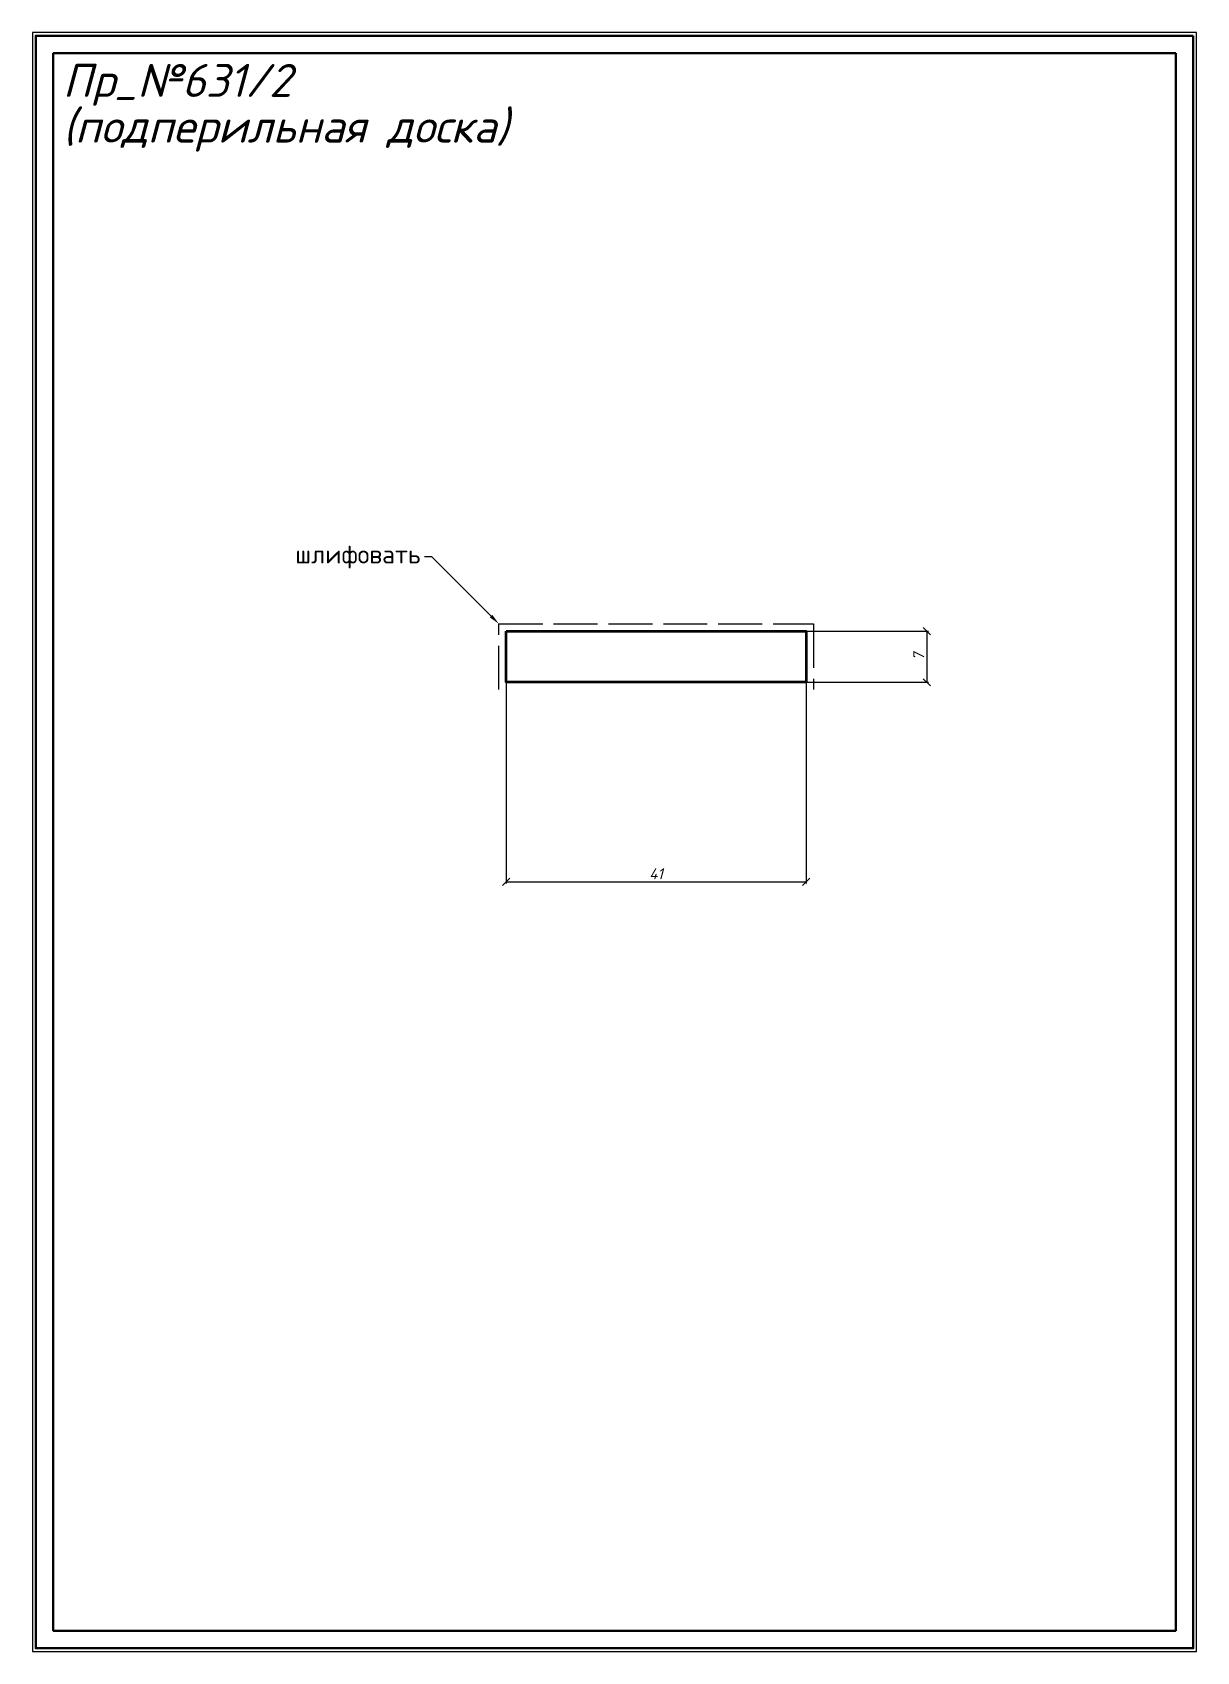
# Model space of a CAD drawing. Header units: millimetres. Extents: x 9405 to 9565, y -1347 to -1125.
import ezdxf
from ezdxf import colors
from ezdxf.entities.mleader import LeaderData, LeaderLine
from ezdxf.math import Vec2, Vec3

# ---------------------------------------------------------------- set-up
doc = ezdxf.new("R2010")
doc.units = ezdxf.units.MM
doc.linetypes.add('ACAD_ISO02W100', pattern=[15, 12, -3])
doc.layers.get('0').update_dxf_attribs({"lineweight": 13})
for name, color, linetype, lineweight in [('профили', 1, 'Continuous', 35), ('служебный слой ЛИНИИ ПУНКТИРНЫЕ', 7, 'ACAD_ISO02W100', 13), ('служебный слой НАДПИСИ', 7, 'Continuous', 13), ('служебный слой РАЗМЕРЫ', 7, 'Continuous', 9), ('служебный слой ШТАМП', 7, 'Continuous', 30)]:
    doc.layers.add(name, color=color, linetype=linetype, lineweight=lineweight)
doc.styles.add('ЕСКД', font='isocpeur.ttf', dxfattribs={"oblique": 15})
doc.styles.add('ЕСКД штамп_текст', font='isocpeur.ttf')
doc.dimstyles.new('ЕСКД', dxfattribs={"dimtxt": 3.5, "dimasz": 2.5, "dimexe": 0.25, "dimexo": 0, "dimgap": 0.35, "dimtad": 1, "dimdec": 1, "dimzin": 9, "dimtxsty": 'ЕСКД', "dimblk": 'OBLIQUE', "dimcen": 0, "dimclrd": 256, "dimclre": 256, "dimclrt": 256, "dimadec": 1, "dimazin": 0, "dimtfac": 1, "dimtdec": 1, "dimtmove": 0, "dimatfit": 3, "dimldrblk": 'DOTSMALL', "dimfxl": 1, "dimlwd": -1, "dimlwe": -1, "dimarcsym": 0})

# ---------------------------------------------------------------- blocks, each defined once
blk = doc.blocks.new('_OBLIQUE')
at = {"color": 0, "linetype": 'ByBlock'}
blk.add_line((-0.5, -0.5), (0.5, 0.5), dxfattribs=at)
blk = doc.blocks.new('*D4')
at = {"layer": 'Defpoints', "color": 0, "transparency": 16777216}
for p in [(9509.73, -1207.27), (9509.73, -1214.27), (9527.64, -1214.27)]:
    blk.add_point(p, dxfattribs=at)
at = {"layer": 'служебный слой РАЗМЕРЫ', "transparency": 16777216}
for p, q in [((9509.73, -1207.27), (9527.89, -1207.27)), ((9527.64, -1207.27), (9527.64, -1214.27)), ((9509.73, -1214.27), (9527.89, -1214.27))]:
    blk.add_line(p, q, dxfattribs=at)
for p, rotation in [((9527.64, -1207.27), 90), ((9527.64, -1214.27), 270)]:
    blk.add_blockref('_OBLIQUE', p, dxfattribs=dict(at, rotation=rotation))
at = {"layer": 'служебный слой РАЗМЕРЫ', "transparency": 16777216, "insert": (9526.54, -1210.77), "char_height": 1.5, "attachment_point": 5, "rotation": 90, "style": 'ЕСКД'}
blk.add_mtext('7', dxfattribs=at)
blk = doc.blocks.new('_DotSmall')
at = {"color": 0, "linetype": 'ByBlock', "lineweight": -3, "const_width": 0.5}
blk.add_lwpolyline([(-0.0625, 0, 1), (0.0625, 0, 1)], format="xyb", close=True, dxfattribs=at)

msp = doc.modelspace()

# ---------------------------------------------------------------- linework, layer by layer
at = {"layer": 'профили'}
msp.add_lwpolyline([(9470.14, -1207.27), (9511.14, -1207.27), (9511.14, -1214.27), (9470.14, -1214.27)], close=True, dxfattribs=at)
at = {"layer": 'служебный слой ЛИНИИ ПУНКТИРНЫЕ', "ltscale": 0.5}
for p, q in [((9469.14, -1215.27), (9469.14, -1206.27)), ((9469.14, -1206.27), (9512.14, -1206.27)), ((9512.14, -1206.27), (9512.14, -1215.27))]:
    msp.add_line(p, q, dxfattribs=at)
at = {"layer": 'служебный слой ШТАМП', "color": 6, "lineweight": 5, "ltscale": 100}
msp.add_lwpolyline([(9564.52, -1125.48), (9405.4, -1125.48), (9405.4, -1346.69), (9564.52, -1346.69)], close=True, dxfattribs=at)
at = {"layer": 'служебный слой ШТАМП', "ltscale": 100}
for points in [[(9564.06, -1125.93), (9405.85, -1125.93), (9405.85, -1346.23), (9564.06, -1346.23)], [(9561.66, -1128.33), (9408.25, -1128.33), (9408.25, -1343.83), (9561.66, -1343.83)]]:
    msp.add_lwpolyline(points, close=True, dxfattribs=at)

# ---------------------------------------------------------------- texts
at = {"layer": 'служебный слой НАДПИСИ', "style": 'ЕСКД', "oblique": 15}
for s, p in [('Пр_№631/2', (9409.55, -1134.29)), ('(подперильная доска)', (9409.55, -1140.54))]:
    msp.add_text(s, height=4.5, dxfattribs=at).set_placement(p)

# ---------------------------------------------------------------- dimensions: what is measured, and where the dimension line sits
at = {"layer": 'служебный слой РАЗМЕРЫ', "color": 1}
msp.add_linear_dim(base=(9511.14, -1241.52), p1=(9470.14, -1207.27), p2=(9511.14, -1207.27), dimstyle='ЕСКД', override={"dimtxt": 1.5, "dimasz": 1}, dxfattribs=at).render()
dim = msp.add_linear_dim(base=(9527.64, -1214.27), p1=(9509.73, -1207.27), p2=(9509.73, -1214.27), angle=90, dimstyle='ЕСКД', override={"dimtxt": 1.5, "dimasz": 1}, dxfattribs=at)
dim.commit()
dim.dimension.update_dxf_attribs({"geometry": '*D4', "text_midpoint": (9526.54, -1210.77)})

# ---------------------------------------------------------------- leaders
at = {"layer": 'служебный слой РАЗМЕРЫ'}
ml = msp.add_multileader_mtext('Standard', dxfattribs=at)
ml.set_content('\\A1;{\\fISOCPEUR|b1|i0|c204|p34;шлифовать}', color=256, style='ЕСКД штамп_текст')
ml.set_leader_properties(color=256, linetype='ByLayer', lineweight=-1)
ml.build(insert=Vec2(0, 0))
ml.multileader.update_dxf_attribs({"dogleg_length": 1, "arrow_head_size": 1.5})
ctx = ml.context
ctx.base_point, ctx.char_height, ctx.arrow_head_size, ctx.landing_gap_size, ctx.plane_origin = Vec3(9441.07, -1197.14), 2.5, 1.5, 0.5, Vec3(9473.06, -1183.96)
ctx.text_align_type = 2
notes = []
notes.append((ctx, [(0, (1, 1, 0), (9459.97, -1197.14), (-1, 0), 1, [(0, [(9469.14, -1206.27)], 0, [])])]))
ctx.mtext.insert, ctx.mtext.alignment, ctx.mtext.flow_direction = Vec3(9458.47, -1195.53), 3, 5
for ctx, leaders in notes:
    for number, flags, end, landing, length, lines in leaders:
        leader = LeaderData()
        leader.index, (leader.has_last_leader_line, leader.has_dogleg_vector, leader.attachment_direction) = number, flags
        leader.last_leader_point, leader.dogleg_vector, leader.dogleg_length = Vec3(end), Vec3(landing), length
        for number, points, colour, breaks in lines:
            line = LeaderLine()
            line.index, line.vertices, line.color, line.breaks = number, Vec3.list(points), colors.encode_raw_color(colour), breaks
            leader.lines.append(line)
        ctx.leaders.append(leader)

doc.saveas('drawing.dxf')
